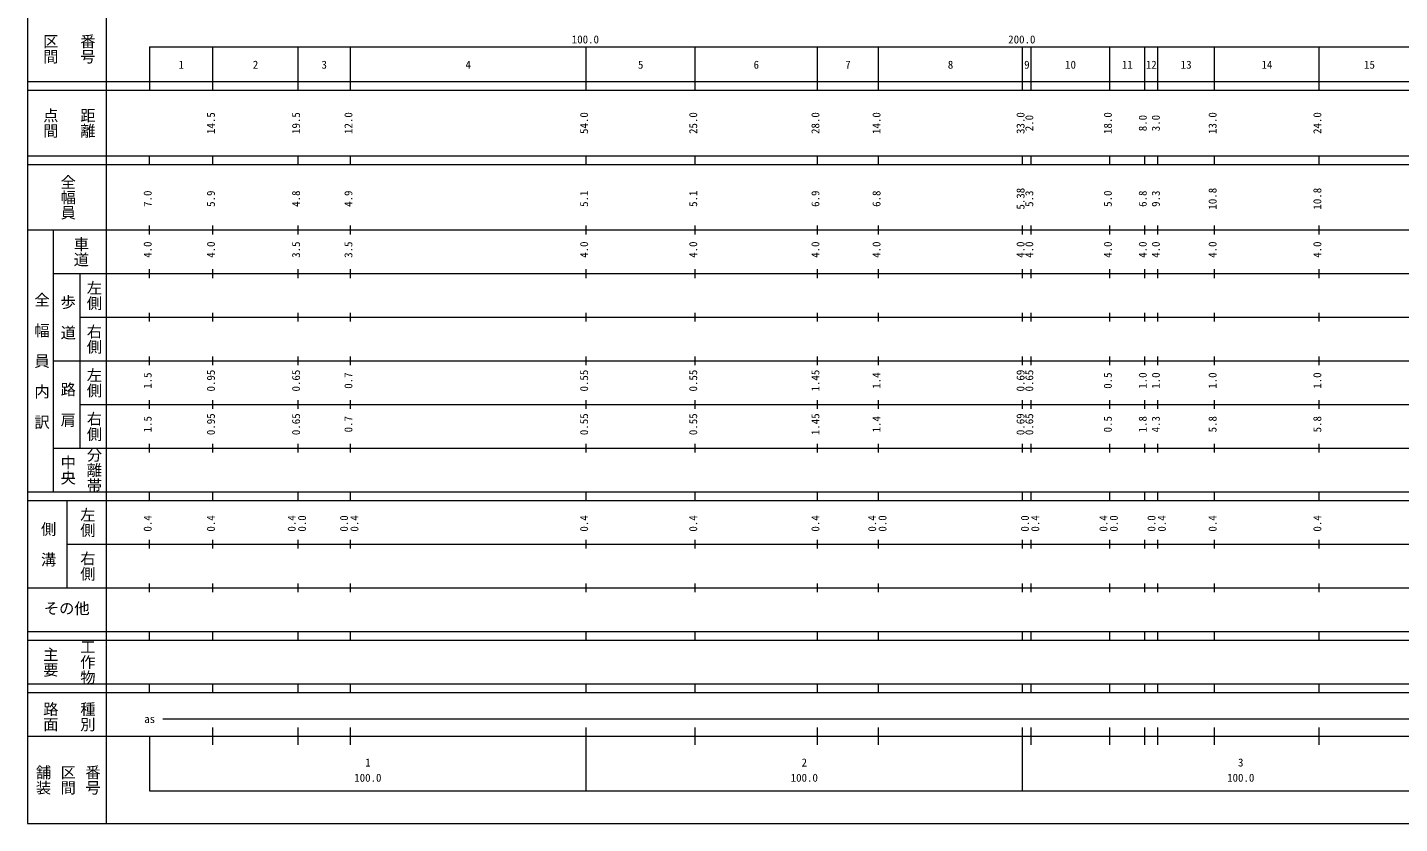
# Model space of a CAD drawing. Units: millimetres on the paper, enlarged 1000 times. Extents: x 62358 to 702358, y -11416 to 348584.
# Drawn here: x 62358 to 376741, y -11416 to 170993 of the extents above; entities that cross this region are included whole.
import ezdxf
from ezdxf.enums import TextEntityAlignment as Align

# ---------------------------------------------------------------- set-up
doc = ezdxf.new("R2010")
doc.units = ezdxf.units.MM
doc.header["$LTSCALE"] = 1000
doc.layers.add('S-SUV', color=7, linetype='Continuous', lineweight=13)
doc.styles.add('@ＭＳ ゴシック', font='')
doc.styles.add('ＭＳ ゴシック', font='')
doc.styles.get('@ＭＳ ゴシック').set_extended_font_data('@MS Gothic')
doc.styles.get('ＭＳ ゴシック').set_extended_font_data('MS Gothic')

msp = doc.modelspace()

# ---------------------------------------------------------------- linework, layer by layer
at = {"layer": 'S-SUV'}
for p, q in [((62358, 348584), (62358, -11416)), ((80358, 338584), (80358, -11416)), ((90358, 166584), (601358, 166584)), ((90358, 166584), (90358, 156584)), ((104858, 156584), (104858, 166584)), ((124358, 156584), (124358, 166584)), ((136358, 156584), (136358, 166584)), ((190358, 156584), (190358, 166584)), ((215358, 156584), (215358, 166584)), ((243358, 156584), (243358, 166584)), ((257358, 156584), (257358, 166584)), ((290358, 156584), (290358, 166584)), ((292358, 156584), (292358, 166584)), ((310358, 156584), (310358, 166584)), ((318358, 156584), (318358, 166584)), ((321358, 156584), (321358, 166584)), ((334358, 156584), (334358, 166584)), ((358358, 156584), (358358, 166584)), ((62358, 158584), (601358, 158584)), ((62358, 156584), (601358, 156584)), ((62358, 141584), (601358, 141584)), ((90358, 139584), (90358, 141584)), ((104858, 139584), (104858, 141584)), ((124358, 139584), (124358, 141584)), ((136358, 139584), (136358, 141584)), ((190358, 139584), (190358, 141584)), ((215358, 139584), (215358, 141584)), ((243358, 139584), (243358, 141584)), ((257358, 139584), (257358, 141584)), ((290358, 139584), (290358, 141584)), ((292358, 139584), (292358, 141584)), ((310358, 139584), (310358, 141584)), ((318358, 139584), (318358, 141584)), ((321358, 139584), (321358, 141584)), ((334358, 139584), (334358, 141584)), ((358358, 139584), (358358, 141584)), ((62358, 139584), (601358, 139584)), ((62358, 124584), (601358, 124584)), ((68358, 64584), (68358, 124584)), ((90358, 123584), (90358, 125584)), ((104858, 123584), (104858, 125584)), ((124358, 123584), (124358, 125584)), ((136358, 123584), (136358, 125584)), ((190358, 123584), (190358, 125584)), ((215358, 123584), (215358, 125584)), ((243358, 123584), (243358, 125584)), ((257358, 123584), (257358, 125584)), ((290358, 123584), (290358, 125584)), ((292358, 123584), (292358, 125584)), ((310358, 123584), (310358, 125584)), ((318358, 123584), (318358, 125584)), ((321358, 123584), (321358, 125584)), ((334358, 123584), (334358, 125584)), ((358358, 123584), (358358, 125584)), ((68358, 114584), (601358, 114584)), ((74358, 114584), (74358, 74584)), ((90358, 113584), (90358, 115584)), ((104858, 113584), (104858, 115584)), ((124358, 113584), (124358, 115584)), ((136358, 113584), (136358, 115584)), ((190358, 113584), (190358, 115584)), ((215358, 113584), (215358, 115584)), ((243358, 113584), (243358, 115584)), ((257358, 113584), (257358, 115584)), ((290358, 113584), (290358, 115584)), ((292358, 113584), (292358, 115584)), ((310358, 113584), (310358, 115584)), ((318358, 113584), (318358, 115584)), ((321358, 113584), (321358, 115584)), ((334358, 113584), (334358, 115584)), ((358358, 113584), (358358, 115584)), ((74358, 104584), (601358, 104584)), ((90358, 103584), (90358, 105584)), ((104858, 103584), (104858, 105584)), ((124358, 103584), (124358, 105584)), ((136358, 103584), (136358, 105584)), ((190358, 103584), (190358, 105584)), ((215358, 103584), (215358, 105584)), ((243358, 103584), (243358, 105584)), ((257358, 103584), (257358, 105584)), ((290358, 103584), (290358, 105584)), ((292358, 103584), (292358, 105584)), ((310358, 103584), (310358, 105584)), ((318358, 103584), (318358, 105584)), ((321358, 103584), (321358, 105584)), ((334358, 103584), (334358, 105584)), ((358358, 103584), (358358, 105584)), ((68358, 94584), (601358, 94584)), ((90358, 93584), (90358, 95584)), ((104858, 93584), (104858, 95584)), ((124358, 93584), (124358, 95584)), ((136358, 93584), (136358, 95584)), ((190358, 93584), (190358, 95584)), ((215358, 93584), (215358, 95584)), ((243358, 93584), (243358, 95584)), ((257358, 93584), (257358, 95584)), ((290358, 93584), (290358, 95584)), ((292358, 93584), (292358, 95584)), ((310358, 93584), (310358, 95584)), ((318358, 93584), (318358, 95584)), ((321358, 93584), (321358, 95584)), ((334358, 93584), (334358, 95584)), ((358358, 93584), (358358, 95584)), ((90358, 83584), (90358, 85584)), ((104858, 83584), (104858, 85584)), ((124358, 83584), (124358, 85584)), ((136358, 83584), (136358, 85584)), ((190358, 83584), (190358, 85584)), ((215358, 83584), (215358, 85584)), ((243358, 83584), (243358, 85584)), ((257358, 83584), (257358, 85584)), ((290358, 83584), (290358, 85584)), ((292358, 83584), (292358, 85584)), ((310358, 83584), (310358, 85584)), ((318358, 83584), (318358, 85584)), ((321358, 83584), (321358, 85584)), ((334358, 83584), (334358, 85584)), ((358358, 83584), (358358, 85584)), ((74358, 84584), (601358, 84584)), ((90358, 73584), (90358, 75584)), ((104858, 73584), (104858, 75584)), ((124358, 73584), (124358, 75584)), ((136358, 73584), (136358, 75584)), ((190358, 73584), (190358, 75584)), ((215358, 73584), (215358, 75584)), ((243358, 73584), (243358, 75584)), ((257358, 73584), (257358, 75584)), ((290358, 73584), (290358, 75584)), ((292358, 73584), (292358, 75584)), ((310358, 73584), (310358, 75584)), ((318358, 73584), (318358, 75584)), ((321358, 73584), (321358, 75584)), ((334358, 73584), (334358, 75584)), ((358358, 73584), (358358, 75584)), ((68358, 74584), (601358, 74584)), ((62358, 64584), (601358, 64584)), ((90358, 62584), (90358, 64584)), ((104858, 62584), (104858, 64584)), ((124358, 62584), (124358, 64584)), ((136358, 62584), (136358, 64584)), ((190358, 62584), (190358, 64584)), ((215358, 62584), (215358, 64584)), ((243358, 62584), (243358, 64584)), ((257358, 62584), (257358, 64584)), ((290358, 62584), (290358, 64584)), ((292358, 62584), (292358, 64584)), ((310358, 62584), (310358, 64584)), ((318358, 62584), (318358, 64584)), ((321358, 62584), (321358, 64584)), ((334358, 62584), (334358, 64584)), ((358358, 62584), (358358, 64584)), ((62358, 62584), (601358, 62584)), ((71358, 62584), (71358, 42584)), ((90358, 51584), (90358, 53584)), ((104858, 51584), (104858, 53584)), ((124358, 51584), (124358, 53584)), ((136358, 51584), (136358, 53584)), ((190358, 51584), (190358, 53584)), ((215358, 51584), (215358, 53584)), ((243358, 51584), (243358, 53584)), ((257358, 51584), (257358, 53584)), ((290358, 51584), (290358, 53584)), ((292358, 51584), (292358, 53584)), ((310358, 51584), (310358, 53584)), ((318358, 51584), (318358, 53584)), ((321358, 51584), (321358, 53584)), ((334358, 51584), (334358, 53584)), ((358358, 51584), (358358, 53584)), ((71358, 52584), (601358, 52584)), ((62358, 42584), (601358, 42584)), ((90358, 41584), (90358, 43584)), ((104858, 41584), (104858, 43584)), ((124358, 41584), (124358, 43584)), ((136358, 41584), (136358, 43584)), ((190358, 41584), (190358, 43584)), ((215358, 41584), (215358, 43584)), ((243358, 41584), (243358, 43584)), ((257358, 41584), (257358, 43584)), ((290358, 41584), (290358, 43584)), ((292358, 41584), (292358, 43584)), ((310358, 41584), (310358, 43584)), ((318358, 41584), (318358, 43584)), ((321358, 41584), (321358, 43584)), ((334358, 41584), (334358, 43584)), ((358358, 41584), (358358, 43584)), ((62358, 32584), (601358, 32584)), ((90358, 30584), (90358, 32584)), ((104858, 30584), (104858, 32584)), ((124358, 30584), (124358, 32584)), ((136358, 30584), (136358, 32584)), ((190358, 30584), (190358, 32584)), ((215358, 30584), (215358, 32584)), ((243358, 30584), (243358, 32584)), ((257358, 30584), (257358, 32584)), ((290358, 30584), (290358, 32584)), ((292358, 30584), (292358, 32584)), ((310358, 30584), (310358, 32584)), ((318358, 30584), (318358, 32584)), ((321358, 30584), (321358, 32584)), ((334358, 30584), (334358, 32584)), ((358358, 30584), (358358, 32584)), ((62358, 30584), (601358, 30584)), ((62358, 20584), (601358, 20584)), ((90358, 18584), (90358, 20584)), ((104858, 18584), (104858, 20584)), ((124358, 18584), (124358, 20584)), ((136358, 18584), (136358, 20584)), ((190358, 18584), (190358, 20584)), ((215358, 18584), (215358, 20584)), ((243358, 18584), (243358, 20584)), ((257358, 18584), (257358, 20584)), ((290358, 18584), (290358, 20584)), ((292358, 18584), (292358, 20584)), ((310358, 18584), (310358, 20584)), ((318358, 18584), (318358, 20584)), ((321358, 18584), (321358, 20584)), ((334358, 18584), (334358, 20584)), ((358358, 18584), (358358, 20584)), ((62358, 18584), (601358, 18584)), ((93358, 12584), (587358, 12584)), ((104858, 6584), (104858, 10584)), ((124358, 6584), (124358, 10584)), ((136358, 6584), (136358, 10584)), ((190358, -3916), (190358, 10584)), ((215358, 6584), (215358, 10584)), ((243358, 6584), (243358, 10584)), ((257358, 6584), (257358, 10584)), ((290358, -3916), (290358, 10584)), ((292358, 6584), (292358, 10584)), ((310358, 6584), (310358, 10584)), ((318358, 6584), (318358, 10584)), ((321358, 6584), (321358, 10584)), ((334358, 6584), (334358, 10584)), ((358358, 6584), (358358, 10584)), ((62358, 8584), (601358, 8584)), ((90358, 8584), (90358, -3916)), ((90358, -3916), (601358, -3916)), ((62358, -11416), (702358, -11416))]:
    msp.add_line(p, q, dxfattribs=at)

# ---------------------------------------------------------------- texts
for s, height, rotation, style, p in [('区間', 2566, 270, '@ＭＳ ゴシック', (65608, 169584)), ('番号', 2566, 270, '@ＭＳ ゴシック', (74108, 169584)), ('点間', 2566, 270, '@ＭＳ ゴシック', (65608, 152584)), ('距離', 2566, 270, '@ＭＳ ゴシック', (74108, 152584)), ('14.5', 1833, 90, 'ＭＳ ゴシック', (105858, 146584)), ('19.5', 1833, 90, 'ＭＳ ゴシック', (125358, 146584)), ('12.0', 1833, 90, 'ＭＳ ゴシック', (137358, 146584)), ('54.0', 1833, 90, 'ＭＳ ゴシック', (191358, 146584)), ('25.0', 1833, 90, 'ＭＳ ゴシック', (216358, 146584)), ('28.0', 1833, 90, 'ＭＳ ゴシック', (244358, 146584)), ('14.0', 1833, 90, 'ＭＳ ゴシック', (258358, 146584)), ('33.0', 1833, 90, 'ＭＳ ゴシック', (291358, 146584)), ('18.0', 1833, 90, 'ＭＳ ゴシック', (311358, 146584)), ('13.0', 1833, 90, 'ＭＳ ゴシック', (335358, 146584)), ('24.0', 1833, 90, 'ＭＳ ゴシック', (359358, 146584)), ('2.0', 1833, 90, 'ＭＳ ゴシック', (293358, 147209)), ('8.0', 1833, 90, 'ＭＳ ゴシック', (319358, 147209)), ('3.0', 1833, 90, 'ＭＳ ゴシック', (322358, 147209)), ('全幅員', 2566, 270, '@ＭＳ ゴシック', (69608, 137334)), ('7.0', 1833, 90, 'ＭＳ ゴシック', (91358, 129883)), ('5.9', 1833, 90, 'ＭＳ ゴシック', (105858, 129883)), ('4.8', 1833, 90, 'ＭＳ ゴシック', (125358, 129883)), ('4.9', 1833, 90, 'ＭＳ ゴシック', (137358, 129883)), ('5.1', 1833, 90, 'ＭＳ ゴシック', (191358, 129883)), ('5.1', 1833, 90, 'ＭＳ ゴシック', (216358, 129883)), ('6.9', 1833, 90, 'ＭＳ ゴシック', (244358, 129883)), ('6.8', 1833, 90, 'ＭＳ ゴシック', (258358, 129883)), ('5.38', 1833, 90, 'ＭＳ ゴシック', (291358, 129258)), ('5.3', 1833, 90, 'ＭＳ ゴシック', (293358, 129883)), ('5.0', 1833, 90, 'ＭＳ ゴシック', (311358, 129883)), ('6.8', 1833, 90, 'ＭＳ ゴシック', (319358, 129883)), ('9.3', 1833, 90, 'ＭＳ ゴシック', (322358, 129883)), ('10.8', 1833, 90, 'ＭＳ ゴシック', (335358, 129258)), ('10.8', 1833, 90, 'ＭＳ ゴシック', (359358, 129258)), ('車道', 2566, 270, '@ＭＳ ゴシック', (72608, 123084)), ('4.0', 1833, 90, 'ＭＳ ゴシック', (91358, 118209)), ('4.0', 1833, 90, 'ＭＳ ゴシック', (105858, 118209)), ('3.5', 1833, 90, 'ＭＳ ゴシック', (125358, 118209)), ('3.5', 1833, 90, 'ＭＳ ゴシック', (137358, 118209)), ('4.0', 1833, 90, 'ＭＳ ゴシック', (191358, 118209)), ('4.0', 1833, 90, 'ＭＳ ゴシック', (216358, 118209)), ('4.0', 1833, 90, 'ＭＳ ゴシック', (244358, 118209)), ('4.0', 1833, 90, 'ＭＳ ゴシック', (258358, 118209)), ('4.0', 1833, 90, 'ＭＳ ゴシック', (291358, 118209)), ('4.0', 1833, 90, 'ＭＳ ゴシック', (293358, 118209)), ('4.0', 1833, 90, 'ＭＳ ゴシック', (311358, 118209)), ('4.0', 1833, 90, 'ＭＳ ゴシック', (319358, 118209)), ('4.0', 1833, 90, 'ＭＳ ゴシック', (322358, 118209)), ('4.0', 1833, 90, 'ＭＳ ゴシック', (335358, 118209)), ('4.0', 1833, 90, 'ＭＳ ゴシック', (359358, 118209)), ('全\u3000幅\u3000員\u3000内\u3000訳', 2566, 270, '@ＭＳ ゴシック', (63608, 110334)), ('左側', 2566, 270, '@ＭＳ ゴシック', (75608, 113084)), ('歩\u3000道', 2566, 270, '@ＭＳ ゴシック', (69608, 109834)), ('右側', 2566, 270, '@ＭＳ ゴシック', (75608, 103084)), ('左側', 2566, 270, '@ＭＳ ゴシック', (75608, 93084)), ('1.5', 1833, 90, 'ＭＳ ゴシック', (91358, 88209)), ('0.95', 1833, 90, 'ＭＳ ゴシック', (105858, 87584)), ('0.65', 1833, 90, 'ＭＳ ゴシック', (125358, 87584)), ('0.7', 1833, 90, 'ＭＳ ゴシック', (137358, 88209)), ('0.55', 1833, 90, 'ＭＳ ゴシック', (191358, 87584)), ('0.55', 1833, 90, 'ＭＳ ゴシック', (216358, 87584)), ('1.45', 1833, 90, 'ＭＳ ゴシック', (244358, 87584)), ('1.4', 1833, 90, 'ＭＳ ゴシック', (258358, 88209)), ('0.69', 1833, 90, 'ＭＳ ゴシック', (291358, 87584)), ('0.65', 1833, 90, 'ＭＳ ゴシック', (293358, 87584)), ('0.5', 1833, 90, 'ＭＳ ゴシック', (311358, 88209)), ('1.0', 1833, 90, 'ＭＳ ゴシック', (319358, 88209)), ('1.0', 1833, 90, 'ＭＳ ゴシック', (322358, 88209)), ('1.0', 1833, 90, 'ＭＳ ゴシック', (335358, 88209)), ('1.0', 1833, 90, 'ＭＳ ゴシック', (359358, 88209)), ('路\u3000肩', 2566, 270, '@ＭＳ ゴシック', (69608, 89834)), ('右側', 2566, 270, '@ＭＳ ゴシック', (75608, 83084)), ('1.5', 1833, 90, 'ＭＳ ゴシック', (91358, 78209)), ('0.95', 1833, 90, 'ＭＳ ゴシック', (105858, 77584)), ('0.65', 1833, 90, 'ＭＳ ゴシック', (125358, 77584)), ('0.7', 1833, 90, 'ＭＳ ゴシック', (137358, 78209)), ('0.55', 1833, 90, 'ＭＳ ゴシック', (191358, 77584)), ('0.55', 1833, 90, 'ＭＳ ゴシック', (216358, 77584)), ('1.45', 1833, 90, 'ＭＳ ゴシック', (244358, 77584)), ('1.4', 1833, 90, 'ＭＳ ゴシック', (258358, 78209)), ('0.69', 1833, 90, 'ＭＳ ゴシック', (291358, 77584)), ('0.65', 1833, 90, 'ＭＳ ゴシック', (293358, 77584)), ('0.5', 1833, 90, 'ＭＳ ゴシック', (311358, 78209)), ('1.8', 1833, 90, 'ＭＳ ゴシック', (319358, 78209)), ('4.3', 1833, 90, 'ＭＳ ゴシック', (322358, 78209)), ('5.8', 1833, 90, 'ＭＳ ゴシック', (335358, 78209)), ('5.8', 1833, 90, 'ＭＳ ゴシック', (359358, 78209)), ('中央', 2566, 270, '@ＭＳ ゴシック', (69608, 73084)), ('分離帯', 2566, 270, '@ＭＳ ゴシック', (75608, 74834)), ('左側', 2566, 270, '@ＭＳ ゴシック', (74108, 61084)), ('側\u3000溝', 2566, 270, '@ＭＳ ゴシック', (65108, 57834)), ('0.4', 1833, 90, 'ＭＳ ゴシック', (91358, 55473)), ('0.4', 1833, 90, 'ＭＳ ゴシック', (105858, 55473)), ('0.4', 1833, 90, 'ＭＳ ゴシック', (124358, 55473)), ('0.0', 1833, 90, 'ＭＳ ゴシック', (126728, 55473)), ('0.0', 1833, 90, 'ＭＳ ゴシック', (136358, 55473)), ('0.4', 1833, 90, 'ＭＳ ゴシック', (138728, 55473)), ('0.4', 1833, 90, 'ＭＳ ゴシック', (191358, 55473)), ('0.4', 1833, 90, 'ＭＳ ゴシック', (216358, 55473)), ('0.4', 1833, 90, 'ＭＳ ゴシック', (244358, 55473)), ('0.4', 1833, 90, 'ＭＳ ゴシック', (257358, 55473)), ('0.0', 1833, 90, 'ＭＳ ゴシック', (259728, 55473)), ('0.0', 1833, 90, 'ＭＳ ゴシック', (292358, 55473)), ('0.4', 1833, 90, 'ＭＳ ゴシック', (294728, 55473)), ('0.4', 1833, 90, 'ＭＳ ゴシック', (310358, 55473)), ('0.0', 1833, 90, 'ＭＳ ゴシック', (312728, 55473)), ('0.0', 1833, 90, 'ＭＳ ゴシック', (321358, 55473)), ('0.4', 1833, 90, 'ＭＳ ゴシック', (323728, 55473)), ('0.4', 1833, 90, 'ＭＳ ゴシック', (335358, 55473)), ('0.4', 1833, 90, 'ＭＳ ゴシック', (359358, 55473)), ('右側', 2566, 270, '@ＭＳ ゴシック', (74108, 51084)), ('主要', 2566, 270, '@ＭＳ ゴシック', (65608, 29084)), ('工作物', 2566, 270, '@ＭＳ ゴシック', (74108, 30834)), ('路面', 2566, 270, '@ＭＳ ゴシック', (65608, 16584)), ('種別', 2566, 270, '@ＭＳ ゴシック', (74108, 16584)), ('舗装', 2566, 270, '@ＭＳ ゴシック', (63941, 2084)), ('区間', 2566, 270, '@ＭＳ ゴシック', (69608, 2084)), ('番号', 2566, 270, '@ＭＳ ゴシック', (75274, 2084))]:
    msp.add_text(s, height=height, rotation=rotation, dxfattribs=dict(at, style=style)).set_placement(p, align=Align.BOTTOM_LEFT)
at = {"layer": 'S-SUV', "style": 'ＭＳ ゴシック'}
for s, height, p in [('100.0', 1833, (187077, 166779)), ('200.0', 1833, (287077, 166779)), ('1', 1833, (96983, 160989)), ('2', 1833, (113983, 160989)), ('3', 1833, (129733, 160989)), ('4', 1833, (162733, 160989)), ('5', 1833, (202233, 160989)), ('6', 1833, (228733, 160989)), ('7', 1833, (249733, 160989)), ('8', 1833, (273233, 160989)), ('9', 1833, (290733, 160989)), ('10', 1833, (300108, 160989)), ('11', 1833, (313108, 160989)), ('12', 1833, (318608, 160989)), ('13', 1833, (326608, 160989)), ('14', 1833, (345108, 160989)), ('15', 1833, (368608, 160989)), ('その他', 2566, (66108, 35834)), ('as', 1833, (89108, 11084)), ('1', 1833, (139733, 1107)), ('2', 1833, (239733, 1107)), ('3', 1833, (339733, 1107)), ('100.0', 1833, (137233, -2383)), ('100.0', 1833, (237233, -2383)), ('100.0', 1833, (337233, -2383))]:
    msp.add_text(s, height=height, dxfattribs=at).set_placement(p, align=Align.BOTTOM_LEFT)

doc.saveas('drawing.dxf')
